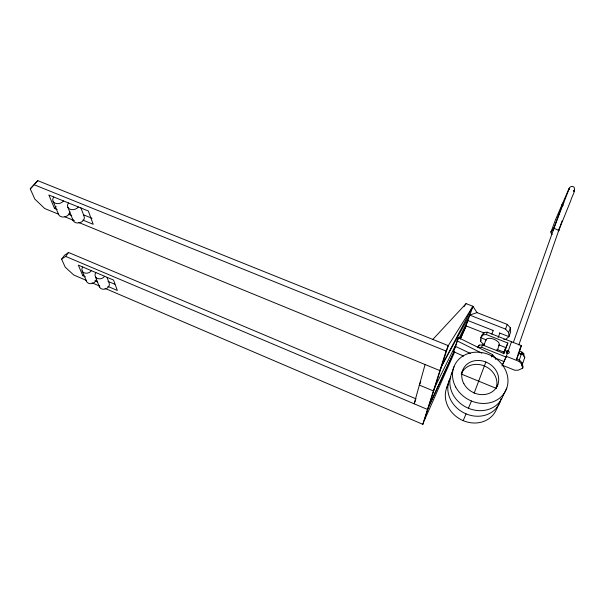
<?xml version="1.0" encoding="UTF-8"?>
<svg xmlns="http://www.w3.org/2000/svg" width="605" height="605" viewBox="0 0 605 605"><rect width="100%" height="100%" fill="white"/><g stroke="black" fill="none" stroke-linecap="round" stroke-linejoin="round"><path stroke-width="0.91" d="M484.552 344.434L482.805 343.738L480.574 341.364L480.831 337.719L481.724 335.367L483.985 332.455L487.29 332.205L521.412 345.637L516.761 359.067L519.627 360.209L521.858 362.637L523.121 366.948L522.705 368.18L518.303 370.162L514.87 370.268L502.271 365.216L506.332 356.315L519.203 361.442L521.442 363.87L522.705 368.18M561.78 206.29L562.537 203.613L563.792 202.304M558.347 231.163L558.763 229.96M552.07 234.566L551.004 232.925L551.132 231.617M551.117 231.692L555.503 219.744L568.435 189.879C568.844 187.338 571.99 184.948 574.13 187.263C575.937 191.641 571.642 196.254 570.795 200.535L558.71 230.52L558.226 230.581M550.973 232.267L551.261 231.095M553.371 229.386L569.252 188.548L569.207 189.486M553.772 228.993C554.203 227.041 559.648 232.343 558.891 229.098M425.081 364.528L414.138 403.792L415.476 400.533M558.71 230.52L559.111 229.189M105.036 288.388L422.85 424.347L446.082 351.059L448.26 345.637L472.959 306.289L466.084 303.627L432.809 339.428M422.85 424.347L448.26 345.637L37.79 180.653L30.25 188.881L34.795 199.06L44.725 208.528L58.715 214.268M463.506 356.126L453.342 351.535L458.477 337.651L492.53 354.606L495.268 357.82L495.465 359.355M454.862 348.472L456.352 344.018M456.911 342.339L458.477 337.651M460.072 338.687L466.024 325.861L472.959 306.289L476.997 312.611L507.262 324.386L510.363 327.827L510.62 331.979L508.941 336.667L505.682 339.352L503.821 339.473M523.529 356.3L523.862 353.812L521.994 352.11L519.166 350.998M521.442 363.87L521.858 362.637M522.002 365.496L524.694 357.593M519.203 361.442L519.627 360.209M522.357 354.575L522.856 353.108M523.363 355.279L523.862 353.812M519.279 360.134L521.994 352.11M446.792 387.495L449.288 380.288M451.353 374.336L454.007 366.66M516.436 359.514L519.952 349.372M518.515 354.606L518.939 353.396L521.238 354.311M518.818 344.979L562.03 220.984M513.244 342.748L562.453 204.399M502.021 365.934L506.067 357.071L511.505 341.742M503.171 353.804L507.829 343.035L486.397 334.58L483.092 334.815L480.831 337.719L485.996 339.768L483.788 345.523M503.617 353.675L505.788 347.603L498.906 344.873M507.829 343.035L504.086 353.509L482.503 344.926L479.19 345.122L477.504 347.262M499.322 332.886L508.941 336.667L508.669 332.531L510.363 327.827M497.144 350.839L499.261 345.016M508.669 332.531L505.553 329.097L507.262 324.386M498.165 337.59L499.76 333.226M497.862 384.523L496.108 388.289L461.267 374.049L462.696 370.2M474.123 393.265L485.853 361.987M491.857 334.111L493.151 330.632M479.19 345.122L478.283 347.512L481.603 347.315L482.503 344.926M486.397 334.58L487.29 332.205M480.574 341.364L481.164 339.798M483.092 334.815L483.985 332.455M454.121 351.513L427.569 409.472L65.65 256.414L61.619 259.144L65.189 267.138L73.772 275.01L85.933 280.213M472.959 306.289L441.998 365.337L439.888 370.6L78.824 222.511M420.74 381.717L419.348 385.082L433.437 390.951L435.471 385.861L455.119 346.211L470.448 353.494M463.203 420.656L466.054 413.865M468.414 408.254L471.454 401.009M424.755 419.552L454.71 351.83M460.397 338.974L466.084 326.11L460.11 338.898M507.413 353.32L507.353 353.449A1.535 1.293 26.9 0 1 506.362 351.664L506.423 351.528M508.276 350.877L508.215 351.006A1.535 1.293 26.9 0 0 506.362 351.664M554.422 227.503L553.552 228.682L554.135 227.412M491.426 356.988L492.53 354.606M429.535 404.541L454.151 351.687M519.839 348.926L521.412 345.637M553.552 228.682L553.794 228.183L551.518 231.057L553.22 230.029M496.879 408.239L500.297 401.296M503.126 395.557L506.771 388.153M453.342 351.535L454.484 349.236M459.135 338.104L467.839 320.537L493.196 330.489M574.13 190.59L573.827 191.15L574.455 189.985L573.631 191.112M441.998 365.337L469.707 315.092L476.997 312.611M463.929 306.72L466.084 303.627M85.365 276.803L82.772 275.698L83.709 274.405M65.65 256.414L68.569 252.497L416.142 398.899M61.619 259.144L64.523 255.265L68.569 252.497M57.104 209.542L54.526 208.491L56.152 206.418M30.25 188.881L37.79 180.653M554.195 227.79L554.724 227.518M518.122 353.365L521.397 353.986A4.56 2.125 20.4 0 1 524.301 358.031M469.707 315.092L505.553 329.097M466.024 325.861L484.401 333.105M496.796 349.297L503.791 352.08M481.603 347.315L506.067 357.071M495.276 358.047L504.026 361.548M34.372 184.827L446.082 351.059M83.505 214.813L92.081 218.307M68.282 214.109L71.715 215.516M82.893 220.084L93.208 224.304L88.36 211.009L48.854 195.007L54.526 208.491M64.841 216.779L74.453 220.719M107.985 281.34L114.882 284.274M94.872 280.864L97.465 281.968M107.834 286.392L117.34 290.453L113.543 280.062L78.332 265.126L82.772 275.698M92.005 282.815L99.825 286.157M563.368 205.239L562.113 204.467M456.934 340.766L481.898 353.222M53.066 201.238L58.67 214.654A5.884 4.469 -17.9 0 0 65.181 216.764A5.884 4.469 -17.9 0 0 69.862 211.523M82.182 270.964L86.568 281.461M67.858 207.25L73.152 220.598M95.378 276.568L99.515 287.004M80.858 207.696L84.004 216.068A5.891 4.522 -17.5 0 1 79.716 222.731A5.891 4.522 -17.5 0 1 72.804 219.222M107.07 277.521L109.036 282.762A5.218 4.227 -20.3 0 1 105.368 288.993A5.218 4.227 -20.3 0 1 99.182 285.726M63.517 200.943A6.02 4.515 -17.4 0 1 55.297 203.22A6.02 4.515 -17.4 0 1 53.777 196.996M503.655 393.795A28.034 24.442 28.8 0 1 468.618 408.345A28.034 24.442 28.8 0 1 452.079 372.688M461.267 374.049A18.853 16.395 28.4 0 1 484.318 365.927A18.853 16.395 28.4 0 1 496.108 388.289M485.86 340.653A7.154 3.388 21.4 0 1 493.914 339.231A7.154 3.388 21.4 0 1 498.686 345.735M104.635 276.281A5.324 4.28 -19.8 0 1 97.413 278.436A5.324 4.28 -19.8 0 1 95.87 272.568M501.031 398.65A27.649 24.2 29.4 0 1 465.789 413.752A27.649 24.2 29.4 0 1 450.876 377.066M497.401 406.515A27.18 23.898 30.2 0 1 462.931 420.543A27.18 23.898 30.2 0 1 447.912 385.09M96.429 278.527A5.211 4.182 -20.6 0 1 91.589 283.616A5.211 4.182 -20.6 0 1 86.25 280.191M91.408 270.677A5.316 4.235 -20.1 0 1 84.193 272.81A5.316 4.235 -20.1 0 1 82.719 266.994M78.355 206.955A6.035 4.575 -17 0 1 70.127 209.254A6.035 4.575 -17 0 1 68.524 202.97M455.701 387.034A28.541 24.76 28.1 0 0 503.723 393.923A28.541 24.76 28.1 0 0 481.293 352.481A28.541 24.76 28.1 0 0 455.701 387.034M463.816 383.608A19.02 16.501 28.1 0 0 495.82 388.349A19.02 16.501 28.1 0 0 481.005 360.671A19.02 16.501 28.1 0 0 463.816 383.608M506.536 352.564A1.535 1.293 26.9 0 0 509.108 352.957A1.535 1.293 26.9 0 0 507.897 350.771A1.535 1.293 26.9 0 0 506.536 352.564"/></g></svg>
